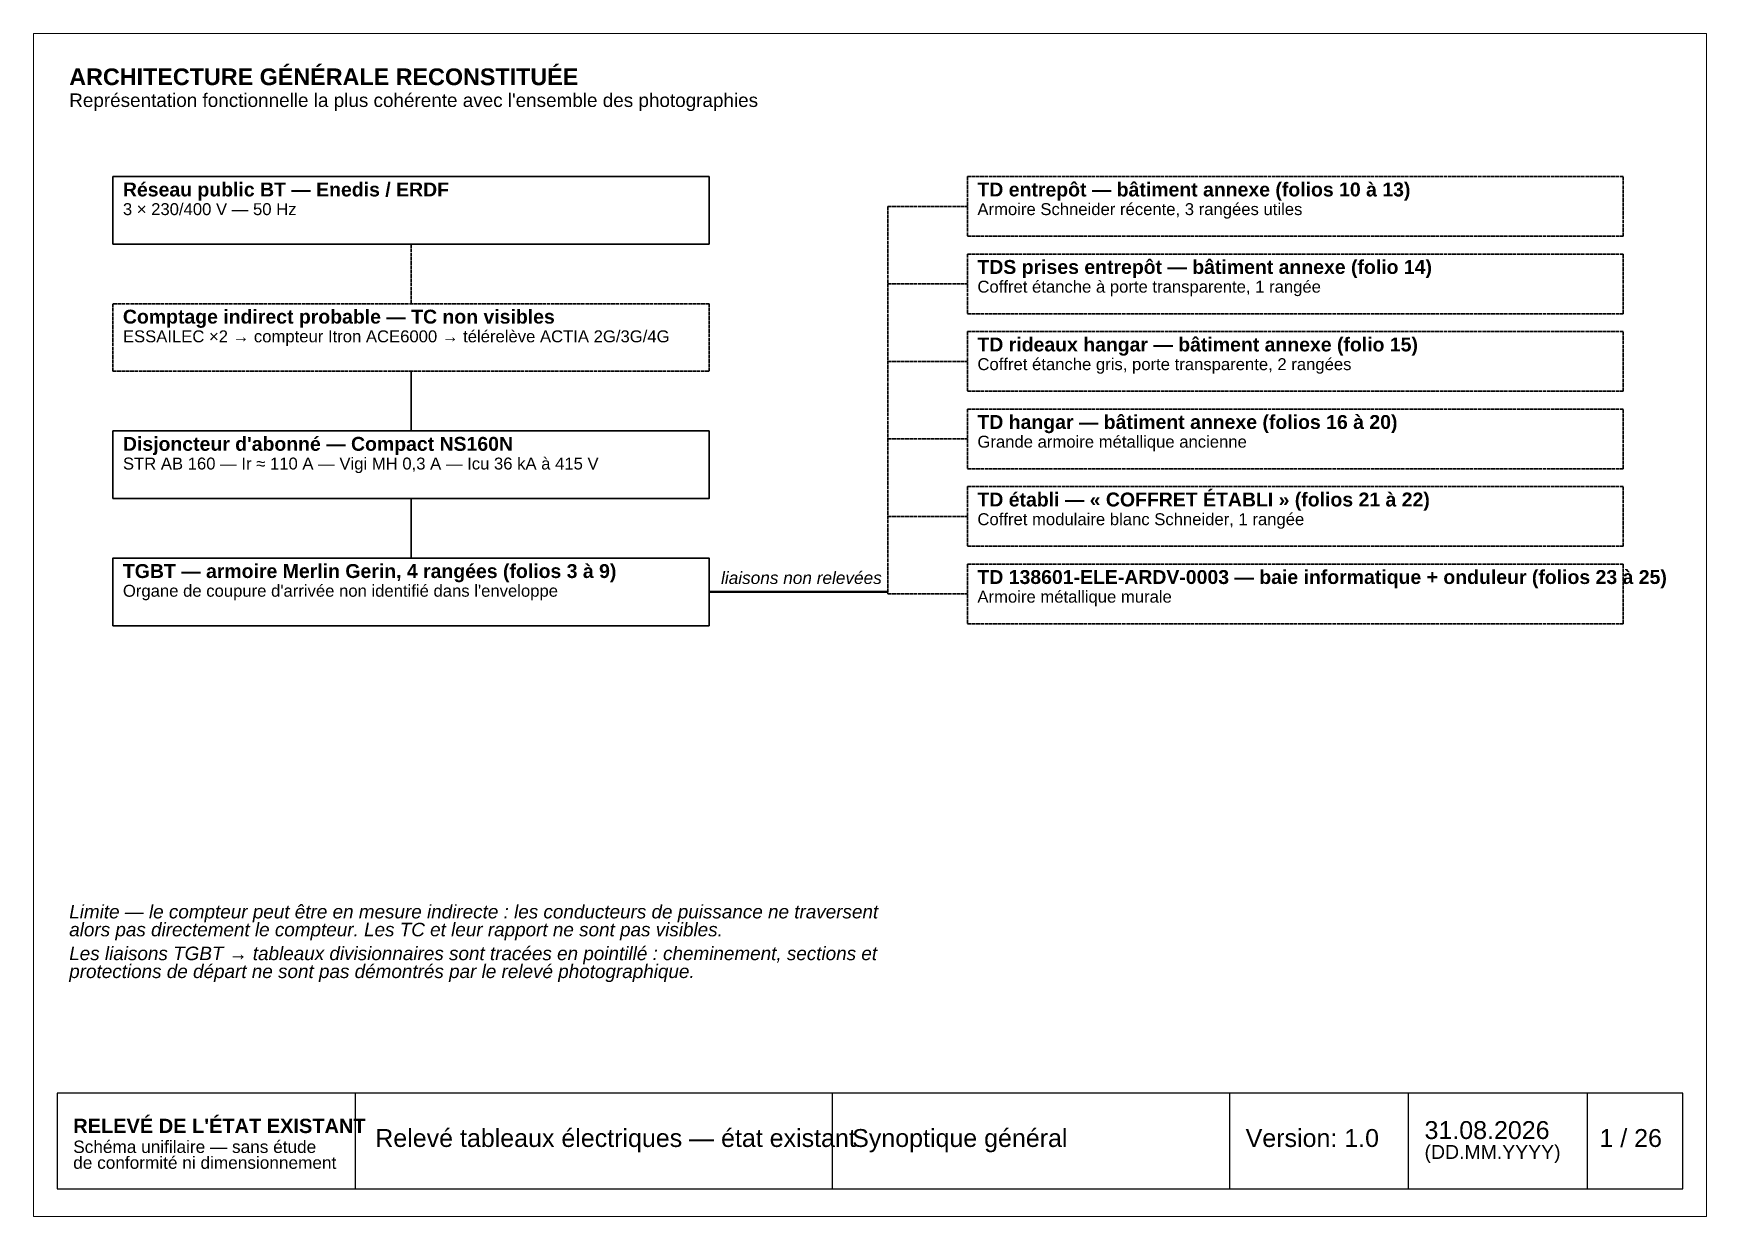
# Paper-space layout '01 - F01 Synoptique general' of a CAD drawing. Header units: millimetres. Extents: x 0 to 297, y 0 to 210.
# The model-space entities are those that its viewports show. They can reach past a viewport. Long polylines and large blocks are cut down to what shows.
import ezdxf

# ---------------------------------------------------------------- set-up
doc = ezdxf.new("R2010")
doc.units = ezdxf.units.MM
doc.header["$LTSCALE"] = 0.5
doc.linetypes.add('DASHED', pattern=[1.524, 1.27, -0.254])
for name, color, linetype, lineweight, plot in [('SCHEMA', 7, 'Continuous', 0, False), ('SCHEMA_PROBABLE', 7, 'DASHED', 0, False), ('SYMBOLES', 7, 'Continuous', 0, False), ('TEXTE', 7, 'Continuous', 0, False), ('TEXTE_A_CONFIRMER', 1, 'Continuous', 0, False)]:
    doc.layers.add(name, color=color, linetype=linetype, lineweight=lineweight, plot=plot)
doc.styles.add('SCHEMA', font='arial.ttf')
doc.styles.add('SCHEMA_GRAS', font='arialbd.ttf')
doc.styles.add('SCHEMA_ITAL', font='ariali.ttf')

msp = doc.modelspace()

# ---------------------------------------------------------------- linework, layer by layer
at = {"layer": 'SCHEMA', "lineweight": 30}
for p, q in [((384.03, 150.03), (384.03, 139.45)), ((384.03, 127.45), (384.03, 116.87))]:
    msp.add_line(p, q, dxfattribs=at)
at = {"layer": 'SCHEMA', "lineweight": 40}
msp.add_line((436.94, 110.87), (468.69, 110.87), dxfattribs=at)
at = {"layer": 'SCHEMA', "lineweight": 30}
for points in [[(331.11, 172.61), (436.94, 172.61), (436.94, 184.6), (331.11, 184.6)], [(331.11, 127.45), (436.94, 127.45), (436.94, 139.45), (331.11, 139.45)], [(331.11, 104.87), (436.94, 104.87), (436.94, 116.87), (331.11, 116.87)]]:
    msp.add_lwpolyline(points, close=True, dxfattribs=at)
at = {"layer": 'SCHEMA_PROBABLE', "lineweight": 30}
for p, q in [((468.69, 179.31), (482.81, 179.31)), ((468.69, 179.31), (468.69, 110.52)), ((384.03, 172.61), (384.03, 162.02)), ((468.69, 165.55), (482.81, 165.55)), ((468.69, 151.79), (482.81, 151.79)), ((468.69, 138.03), (482.81, 138.03)), ((468.69, 124.28), (482.81, 124.28)), ((468.69, 110.52), (482.81, 110.52))]:
    msp.add_line(p, q, dxfattribs=at)
for points in [[(482.81, 174.02), (599.22, 174.02), (599.22, 184.6), (482.81, 184.6)], [(482.81, 160.26), (599.22, 160.26), (599.22, 170.84), (482.81, 170.84)], [(331.11, 150.03), (436.94, 150.03), (436.94, 162.02), (331.11, 162.02)], [(482.81, 146.5), (599.22, 146.5), (599.22, 157.08), (482.81, 157.08)], [(482.81, 132.74), (599.22, 132.74), (599.22, 143.33), (482.81, 143.33)], [(482.81, 118.98), (599.22, 118.98), (599.22, 129.57), (482.81, 129.57)], [(482.81, 105.23), (599.22, 105.23), (599.22, 115.81), (482.81, 115.81)]]:
    msp.add_lwpolyline(points, close=True, dxfattribs=at)
at = {"layer": 'SYMBOLES', "lineweight": 25}
for p, q in [((374.15, 4.94), (374.15, 21.87)), ((458.82, 4.94), (458.82, 21.87)), ((529.37, 4.94), (529.37, 21.87)), ((561.12, 4.94), (561.12, 21.87)), ((592.87, 4.94), (592.87, 21.87))]:
    msp.add_line(p, q, dxfattribs=at)
msp.add_lwpolyline([(321.23, 4.94), (609.77, 4.94), (609.77, 21.87), (321.23, 21.87)], close=True, dxfattribs=at)

# ---------------------------------------------------------------- texts
at = {"layer": 'TEXTE'}
for s, height, style, p in [('ARCHITECTURE GÉNÉRALE RECONSTITUÉE', 2.9633, 'SCHEMA_GRAS', (323.35, 200.83)), ("Représentation fonctionnelle la plus cohérente avec l'ensemble des photographies", 2.3989, 'SCHEMA', (323.35, 196.95)), ('Réseau public BT — Enedis / ERDF', 2.4694, 'SCHEMA_GRAS', (332.88, 181.07)), ('TD entrepôt — bâtiment annexe (folios 10 à 13)', 2.4694, 'SCHEMA_GRAS', (484.57, 181.07)), ('3 × 230/400 V — 50 Hz', 2.1167, 'SCHEMA', (332.88, 177.76)), ('Armoire Schneider récente, 3 rangées utiles', 2.1167, 'SCHEMA', (484.57, 177.76)), ('TDS prises entrepôt — bâtiment annexe (folio 14)', 2.4694, 'SCHEMA_GRAS', (484.57, 167.32)), ('Coffret étanche à porte transparente, 1 rangée', 2.1167, 'SCHEMA', (484.57, 164)), ('Comptage indirect probable — TC non visibles', 2.4694, 'SCHEMA_GRAS', (332.88, 158.5)), ('ESSAILEC ×2 → compteur Itron ACE6000 → télérelève ACTIA 2G/3G/4G', 2.1167, 'SCHEMA', (332.88, 155.18)), ('TD rideaux hangar — bâtiment annexe (folio 15)', 2.4694, 'SCHEMA_GRAS', (484.57, 153.56)), ('Coffret étanche gris, porte transparente, 2 rangées', 2.1167, 'SCHEMA', (484.57, 150.24)), ('TD hangar — bâtiment annexe (folios 16 à 20)', 2.4694, 'SCHEMA_GRAS', (484.57, 139.8)), ("Disjoncteur d'abonné — Compact NS160N", 2.4694, 'SCHEMA_GRAS', (332.88, 135.92)), ('Grande armoire métallique ancienne', 2.1167, 'SCHEMA', (484.57, 136.48)), ('STR AB 160 — Ir ≈ 110 A — Vigi MH 0,3 A — Icu 36 kA à 415 V', 2.1167, 'SCHEMA', (332.88, 132.6)), ('TD établi — « COFFRET ÉTABLI » (folios 21 à 22)', 2.4694, 'SCHEMA_GRAS', (484.57, 126.04)), ('Coffret modulaire blanc Schneider, 1 rangée', 2.1167, 'SCHEMA', (484.57, 122.72)), ('TGBT — armoire Merlin Gerin, 4 rangées (folios 3 à 9)', 2.4694, 'SCHEMA_GRAS', (332.88, 113.34)), ('TD 138601-ELE-ARDV-0003 — baie informatique + onduleur (folios 23 à 25)', 2.4694, 'SCHEMA_GRAS', (484.57, 112.28)), ("Organe de coupure d'arrivée non identifié dans l'enveloppe", 2.1167, 'SCHEMA', (332.88, 110.02)), ('Armoire métallique murale', 2.1167, 'SCHEMA', (484.57, 108.97)), ("RELEVÉ DE L'ÉTAT EXISTANT", 2.54, 'SCHEMA_GRAS', (324.06, 14.82)), ('Relevé tableaux électriques — état existant', 3.175, 'SCHEMA', (377.68, 12.35)), ('Synoptique général', 3.175, 'SCHEMA', (462.34, 12.35)), ('Version: 1.0', 3.175, 'SCHEMA', (532.19, 12.35)), ('31.08.2026', 3.175, 'SCHEMA', (563.94, 13.76)), ('1 / 26', 3.175, 'SCHEMA', (594.99, 12.35)), ('Schéma unifilaire — sans étude', 2.1872, 'SCHEMA', (324.06, 11.29)), ('(DD.MM.YYYY)', 2.4694, 'SCHEMA', (563.94, 10.23)), ('de conformité ni dimensionnement', 2.1872, 'SCHEMA', (324.06, 8.47))]:
    msp.add_text(s, height=height, dxfattribs=dict(at, style=style)).set_placement(p)
at = {"layer": 'TEXTE_A_CONFIRMER', "style": 'SCHEMA_ITAL'}
for s, height, p in [('liaisons non relevées', 2.1872, (439.06, 112.28)), ('Limite — le compteur peut être en mesure indirecte : les conducteurs de puissance ne traversent', 2.3989, (323.35, 52.92)), ('alors pas directement le compteur. Les TC et leur rapport ne sont pas visibles.', 2.3989, (323.35, 49.74)), ('Les liaisons TGBT → tableaux divisionnaires sont tracées en pointillé : cheminement, sections et', 2.3989, (323.35, 45.51)), ('protections de départ ne sont pas démontrés par le relevé photographique.', 2.3989, (323.35, 42.33))]:
    msp.add_text(s, height=height, dxfattribs=at).set_placement(p)

psp = doc.layouts.new('01 - F01 Synoptique general')

# ---------------------------------------------------------------- viewports
at = {"layer": ''}
psp.add_viewport(center=(148.5, 105), size=(297, 210), view_center_point=(465.5, 105), view_height=210, dxfattribs=at)

doc.saveas('drawing.dxf')
